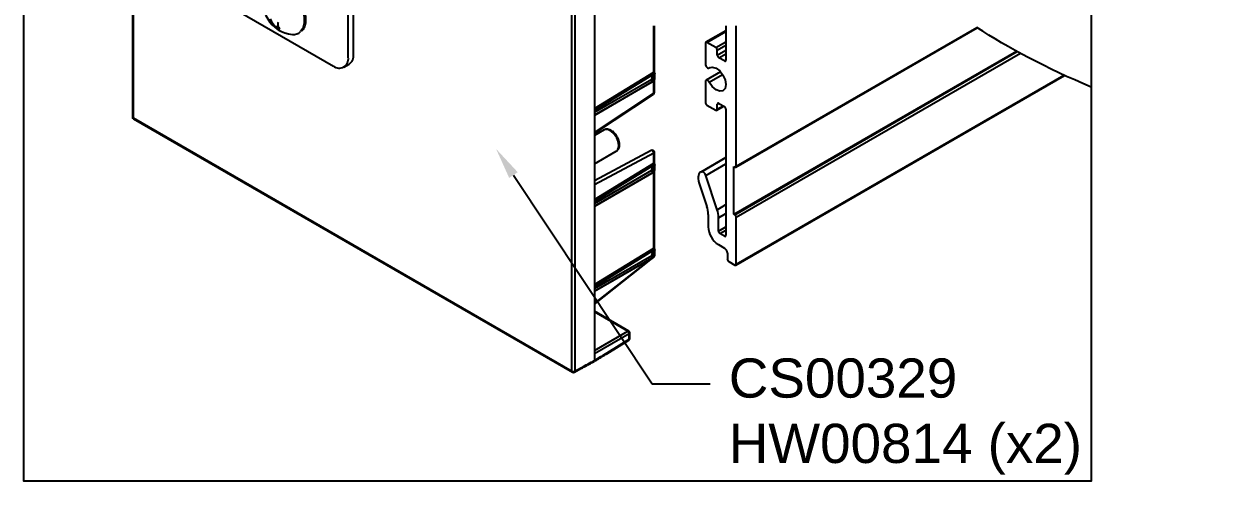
# Model space of a CAD drawing. Extents: x 0 to 5.69, y -5.96 to 0.
# Drawn here: x 0 to 5.69, y -5.96 to -3.76 of the extents above; entities that cross this region are included whole.
import ezdxf
from ezdxf import colors
from ezdxf.entities.mleader import LeaderData, LeaderLine
from ezdxf.math import Vec2, Vec3

# ---------------------------------------------------------------- set-up
doc = ezdxf.new("R2010")
doc.units = 0
doc.header["$LTSCALE"] = 0.5
doc.header["$MEASUREMENT"] = 0
for name, color, linetype in [('Dimension', 10, 'CONTINUOUS'), ('End Cap', 92, 'CONTINUOUS'), ('FAB DWG', 221, 'CONTINUOUS'), ('Hardware', 242, 'CONTINUOUS'), ('Housing', 150, 'CONTINUOUS')]:
    doc.layers.add(name, color=color, linetype=linetype)
doc.layers.add('Text-Unprinted', color=131, linetype='CONTINUOUS', plot=False)
doc.styles.get("Standard").update_dxf_attribs({"font": 'arial.ttf'})

msp = doc.modelspace()

# ---------------------------------------------------------------- linework, layer by layer
at = {"layer": 'Dimension', "transparency": 16777216}
msp.add_open_spline([(5.1168, -4.0688), (4.901, -3.977), (4.7199, -3.8811), (4.568, -3.7818)], degree=3, dxfattribs=at)
at = {"layer": 'End Cap', "transparency": 16777216}
for p, q in [((2.7358, -2.3651), (2.7358, -5.3472)), ((2.6277, -5.4304), (2.6277, -2.4194)), ((2.6417, -2.4194), (2.6417, -5.4305)), ((0.5208, -3.0383), (0.5208, -4.2118)), ((0.5238, -3.0402), (0.5238, -4.2158)), ((3.0199, -3.9962), (3.0199, -3.7751)), ((3.0227, -3.9922), (3.0227, -3.7751)), ((2.7358, -4.1705), (3.0199, -3.9962)), ((3.0178, -4.0073), (2.7358, -4.1803)), ((2.7358, -4.189), (3.0111, -4.0301)), ((3.0111, -4.0301), (3.0178, -4.0073)), ((3.0136, -4.0414), (3.0204, -4.035)), ((3.0232, -4.0128), (3.0164, -4.0356)), ((3.0164, -4.0356), (3.0232, -4.0292)), ((3.0224, -4.0338), (3.0212, -4.0347)), ((3.0227, -4.0932), (3.0227, -4.0347)), ((3.0252, -4.028), (3.0252, -4.0052)), ((3.0256, -4.0265), (3.0256, -4.0037)), ((3.0199, -4.0387), (2.7358, -4.2041)), ((2.7358, -4.202), (3.0118, -4.0427)), ((3.0199, -4.0972), (3.0199, -4.0387)), ((2.7358, -4.2855), (3.0199, -4.0972)), ((2.7358, -4.2887), (3.0182, -4.1016)), ((0.5238, -4.2158), (2.6277, -5.4304)), ((0.5258, -4.2204), (2.6298, -5.435)), ((2.7814, -4.2736), (2.7358, -4.2999)), ((3.008, -4.3721), (2.7358, -4.5171)), ((2.7358, -4.4362), (2.8404, -4.3758)), ((3.0199, -4.3849), (2.7358, -4.5363)), ((2.7358, -4.6074), (3.0199, -4.4332)), ((3.0199, -4.4332), (3.0199, -4.3849)), ((3.0227, -4.4291), (3.0227, -4.3809)), ((3.0178, -4.4442), (2.7358, -4.6172)), ((2.7358, -4.6259), (3.0111, -4.467)), ((3.0199, -4.4757), (2.7358, -4.641)), ((2.7358, -4.639), (3.0118, -4.4797)), ((3.0111, -4.467), (3.0178, -4.4442)), ((3.0136, -4.4783), (3.0204, -4.4719)), ((3.0232, -4.4497), (3.0164, -4.4725)), ((3.0164, -4.4725), (3.0232, -4.4661)), ((3.0199, -4.8414), (3.0199, -4.4757)), ((3.0224, -4.4707), (3.0212, -4.4716)), ((3.0227, -4.8374), (3.0227, -4.4716)), ((3.0252, -4.4649), (3.0252, -4.4422)), ((3.0256, -4.4634), (3.0256, -4.4407)), ((2.7358, -5.0157), (3.0199, -4.8414)), ((3.0178, -4.8525), (2.7358, -5.0255)), ((2.7358, -5.0342), (3.0111, -4.8753)), ((2.7358, -5.0472), (3.0118, -4.8879)), ((3.0063, -4.8951), (3.0186, -4.886)), ((3.0111, -4.8753), (3.0178, -4.8525)), ((3.0136, -4.8866), (3.0204, -4.8801)), ((3.0232, -4.8579), (3.0164, -4.8808)), ((3.0164, -4.8808), (3.0232, -4.8744)), ((3.0185, -4.8861), (3.0186, -4.886)), ((3.0224, -4.879), (3.0212, -4.8799)), ((3.0227, -4.8792), (3.0227, -4.8791)), ((3.0252, -4.8732), (3.0252, -4.8504)), ((3.0256, -4.8717), (3.0256, -4.8489)), ((2.7358, -5.1065), (3.0072, -4.8913)), ((3.0072, -4.8913), (2.7358, -5.0493)), ((2.7358, -5.1095), (3.0062, -4.8951)), ((2.9005, -5.2382), (2.7358, -5.1432)), ((2.8956, -5.2386), (2.7358, -5.1464)), ((2.7358, -5.3309), (2.8956, -5.2386)), ((2.9027, -5.2509), (2.7358, -5.3472)), ((2.7945, -5.3469), (2.9008, -5.2812)), ((2.7965, -5.3424), (2.9027, -5.2767)), ((2.9027, -5.2767), (2.9027, -5.2509)), ((2.9055, -5.2727), (2.9055, -5.2469)), ((2.7358, -5.3472), (2.7358, -5.3793)), ((2.6395, -5.4351), (2.6708, -5.4183)), ((2.6417, -5.4305), (2.673, -5.4136))]:
    msp.add_line(p, q, dxfattribs=at)
at = {"layer": 'End Cap', "transparency": 16777216, "flags": 128}
for points in [[(3.0118, -4.0427), (3.0122, -4.0424), (3.0131, -4.0414), (3.0136, -4.0399), (3.0138, -4.0382), (3.0136, -4.0362), (3.0131, -4.0341), (3.0122, -4.0321), (3.0111, -4.0301)], [(3.0256, -4.0037), (3.0255, -4.0045), (3.0252, -4.0052)], [(3.0252, -4.028), (3.0255, -4.0273), (3.0256, -4.0265)], [(2.8404, -4.3758), (2.8426, -4.3744), (2.8481, -4.3681), (2.8515, -4.3594), (2.8526, -4.3488), (2.8515, -4.3368), (2.8481, -4.3242), (2.8426, -4.3116), (2.8353, -4.2997), (2.8267, -4.2892), (2.8172, -4.2807), (2.8073, -4.2746), (2.7977, -4.2714), (2.7888, -4.2711), (2.7814, -4.2736)], [(3.0199, -4.3849), (3.0196, -4.3821), (3.0187, -4.3792), (3.0172, -4.3765), (3.0152, -4.3741), (3.013, -4.3725), (3.0107, -4.3717), (3.0087, -4.3718), (3.008, -4.3721)], [(3.0118, -4.4797), (3.0122, -4.4793), (3.0131, -4.4783), (3.0136, -4.4768), (3.0138, -4.4751), (3.0136, -4.4731), (3.0131, -4.4711), (3.0122, -4.469), (3.0111, -4.467)], [(3.0256, -4.4407), (3.0255, -4.4414), (3.0252, -4.4422)], [(3.0252, -4.4649), (3.0255, -4.4642), (3.0256, -4.4634)], [(3.0118, -4.8879), (3.0122, -4.8876), (3.0131, -4.8866), (3.0136, -4.8851), (3.0138, -4.8834), (3.0136, -4.8814), (3.0131, -4.8793), (3.0122, -4.8773), (3.0111, -4.8753)], [(3.0186, -4.886), (3.0194, -4.8851), (3.0199, -4.8829)], [(3.0256, -4.8489), (3.0255, -4.8497), (3.0252, -4.8504)], [(3.0252, -4.8732), (3.0255, -4.8725), (3.0256, -4.8717)], [(3.0072, -4.8913), (3.0071, -4.8937), (3.0062, -4.8951)]]:
    msp.add_lwpolyline(points, dxfattribs=at)
at = {"layer": 'End Cap', "transparency": 16777216}
for centre, radius, start, end in [((3.008, -4.0385), 0.00892, 18.8581, 69.7412), ((3.0073, -4.0348), 0.00911, 313.5557, 354.8185), ((3.0148, -4.0156), 0.00892, 18.8581, 69.7412), ((3.0178, -3.9918), 0.00495, 295.3879, 354.638), ((3.0178, -4.0343), 0.00495, 295.3901, 354.6131), ((3.0141, -4.0284), 0.00911, 313.5557, 354.8185), ((3.019, -3.9957), 0.00676, 289.4116, 325.9319), ((3.0187, -4.0093), 0.00764, 31.7761, 70.7864), ((3.0153, -4.0266), 0.00998, 306.2617, 352.0508), ((3.0156, -4.0265), 0.01, 313.488, 0), ((3.0156, -4.0037), 0.01, 0, 25.4301), ((3.0068, -4.0341), 0.01, 299.9973, 313.3517), ((3.0127, -4.0932), 0.01, 303.5389, 0), ((3.0178, -4.0928), 0.00495, 295.3879, 354.638), ((3.0155, -4.098), 0.00448, 307.7733, 10.0379), ((0.5308, -4.2118), 0.01, 180, 240.0027), ((0.5256, -4.2114), 0.0048, 184.1293, 247.1908), ((0.5285, -4.2164), 0.0048, 172.814, 235.8738), ((3.0127, -4.3809), 0.01, 0, 118.0458), ((3.0178, -4.3805), 0.00495, 295.3879, 354.638), ((3.0178, -4.4287), 0.00495, 295.3879, 354.638), ((3.008, -4.4754), 0.00892, 18.8581, 69.7412), ((3.0068, -4.471), 0.01, 299.9973, 313.3517), ((3.0073, -4.4717), 0.00911, 313.5557, 354.8185), ((3.0148, -4.4526), 0.00892, 18.8581, 69.7412), ((3.0178, -4.4712), 0.00496, 295.4227, 354.2285), ((3.0141, -4.4653), 0.00911, 313.5557, 354.8185), ((3.019, -4.4326), 0.00676, 289.4116, 325.9319), ((3.0187, -4.4462), 0.00764, 31.7761, 70.7864), ((3.0153, -4.4636), 0.00998, 306.2617, 352.0508), ((3.0156, -4.4634), 0.01, 313.488, 0), ((3.0156, -4.4407), 0.01, 0, 25.4301), ((3.008, -4.8837), 0.00892, 18.8581, 69.7412), ((3.0068, -4.8793), 0.01, 299.9973, 313.3517), ((3.0073, -4.88), 0.00911, 313.5557, 354.8185), ((3.0148, -4.8608), 0.00892, 18.8581, 69.7412), ((3.0128, -4.8779), 0.01, 304.8183, 353.2882), ((3.0178, -4.837), 0.00495, 295.3879, 354.638), ((3.0175, -4.8782), 0.00533, 297.2394, 348.6251), ((3.0141, -4.8735), 0.00911, 313.5557, 354.8185), ((3.019, -4.8409), 0.00676, 289.4116, 325.9319), ((3.0187, -4.8544), 0.00764, 31.7761, 70.7864), ((3.0153, -4.8718), 0.00998, 306.2617, 352.0508), ((3.0156, -4.8717), 0.01, 313.488, 0), ((3.0156, -4.8489), 0.01, 0, 25.4301), ((2.8984, -5.2427), 0.00495, 65.3602, 124.6041), ((2.8878, -5.2513), 0.0149, 1.7215, 58.2785), ((2.8955, -5.2469), 0.01, 0, 60.0027), ((2.8955, -5.2727), 0.01, 301.7291, 0), ((2.8978, -5.2773), 0.00494, 307.033, 6.4015), ((2.9006, -5.2464), 0.00495, 295.3879, 354.638), ((2.9006, -5.2722), 0.00495, 295.3879, 354.638), ((2.7915, -5.343), 0.00494, 307.0315, 6.4016), ((2.6348, -5.4167), 0.0154, 242.6565, 296.7662), ((2.6325, -5.431), 0.0048, 172.814, 235.8738), ((2.6348, -5.4263), 0.01, 240.0027, 298.2656), ((2.6369, -5.431), 0.00487, 302.6721, 6.5147), ((2.6682, -5.4142), 0.00487, 302.6721, 6.5147)]:
    msp.add_arc(centre, radius, start, end, dxfattribs=at)
for centre, major_axis, ratio, start_param, end_param in [((3.007, -4.0125), (0.0174, 0.0208), 0.197703, 5.129636, 5.398158), ((3.007, -4.0544), (0.0174, 0.02), 0.209458, 0.416942, 0.552552), ((3.0268, -4.0004), (-0.00477, 0.0088), 0.574367, 0.800429, 1.448322), ((3.0268, -4.0429), (-0.00497, 0.00868), 0.559977, 0.139434, 0.787326), ((3.0167, -4.014), (0.0091, 0.0285), 0.195013, 4.819739, 5.088261), ((3.0167, -4.0559), (0.009, 0.0278), 0.203621, 0.088417, 0.356939), ((3.0268, -4.4373), (-0.00477, 0.0088), 0.574367, 0.800429, 1.448322), ((3.007, -4.4495), (0.0174, 0.0208), 0.197703, 5.129636, 5.398158), ((3.007, -4.4913), (0.0174, 0.02), 0.209458, 0.416942, 0.552552), ((3.0268, -4.4798), (-0.00497, 0.00868), 0.559977, 0.139434, 0.787326), ((3.0167, -4.451), (0.0091, 0.0285), 0.195013, 4.819739, 5.088261), ((3.0167, -4.4928), (0.009, 0.0278), 0.203621, 0.088417, 0.356939), ((3.007, -4.8577), (0.0174, 0.0208), 0.197703, 5.129636, 5.398158), ((3.007, -4.8996), (0.0174, 0.02), 0.209458, 0.416942, 0.552552), ((3.0268, -4.8456), (-0.00477, 0.0088), 0.574367, 0.800429, 1.448322), ((3.0268, -4.8881), (-0.00497, 0.00868), 0.559977, 0.139434, 0.660762), ((3.0167, -4.8592), (0.0091, 0.0285), 0.195013, 4.819739, 5.088261), ((3.0167, -4.9011), (0.009, 0.0278), 0.203621, 0.088417, 0.356939), ((2.736, -1.3047), (2.4305, 4.3585), 0.567218, 3.918447, 3.935936), ((2.7357, -1.3048), (2.5612, 4.283), 0.587369, 3.918493, 3.935981)]:
    msp.add_ellipse(centre, major_axis=major_axis, ratio=ratio, start_param=start_param, end_param=end_param, dxfattribs=at)
for points, knots in [([(3.0246, -3.9994), (3.0243, -3.9988), (3.0235, -3.9969), (3.0228, -3.9942), (3.0227, -3.9928), (3.0227, -3.9922)], [0, 0, 0, 0, 0.253446, 0.693627, 1, 1, 1, 1]), ([(3.0227, -4.0347), (3.0227, -4.0343), (3.0228, -4.0334), (3.0228, -4.0333), (3.0229, -4.0333)], [0, 0, 0, 0, 0.416279, 1, 1, 1, 1]), ([(2.7618, -4.2849), (2.7599, -4.2856), (2.7531, -4.2881), (2.7444, -4.2907), (2.7378, -4.2921), (2.7358, -4.2925)], [0, 0, 0, 0, 0.2241888, 0.7692166, 1, 1, 1, 1]), ([(2.7559, -4.2883), (2.7539, -4.2892), (2.7471, -4.2924), (2.7405, -4.2948), (2.7358, -4.2965)], [0, 0, 0, 0, 0.2891888, 1, 1, 1, 1]), ([(2.8405, -4.3753), (2.8418, -4.3746), (2.8458, -4.3725), (2.8504, -4.3664), (2.8542, -4.3579), (2.8559, -4.3478), (2.8554, -4.3364), (2.8526, -4.3243), (2.8479, -4.3121), (2.8413, -4.3004), (2.8332, -4.29), (2.8241, -4.2812), (2.814, -4.2745), (2.804, -4.2706), (2.7944, -4.2696), (2.7869, -4.2706), (2.7833, -4.2729), (2.7821, -4.2737)], [0, 0, 0, 0, 0.034585, 0.100316, 0.166534, 0.236306, 0.30965, 0.384423, 0.459026, 0.533453, 0.608056, 0.683158, 0.759234, 0.836539, 0.903668, 0.967543, 1, 1, 1, 1]), ([(3.0246, -4.4364), (3.0243, -4.4357), (3.0235, -4.4338), (3.0228, -4.4311), (3.0227, -4.4297), (3.0227, -4.4291)], [0, 0, 0, 0, 0.253446, 0.693627, 1, 1, 1, 1]), ([(3.0227, -4.4716), (3.0227, -4.4713), (3.0228, -4.4703), (3.0228, -4.4702), (3.0229, -4.4702)], [0, 0, 0, 0, 0.416279, 1, 1, 1, 1]), ([(3.0246, -4.8446), (3.0243, -4.844), (3.0235, -4.8421), (3.0228, -4.8394), (3.0227, -4.838), (3.0227, -4.8374)], [0, 0, 0, 0, 0.253446, 0.693627, 1, 1, 1, 1]), ([(2.6708, -5.4183), (2.6761, -5.4155), (2.6972, -5.4041), (2.7183, -5.3924), (2.7341, -5.3836)], [0, 0, 0, 0, 0.250002, 1, 1, 1, 1]), ([(2.7334, -5.3841), (2.7385, -5.381), (2.7589, -5.3688), (2.7792, -5.3563), (2.7945, -5.3469)], [0, 0, 0, 0, 0.250002, 1, 1, 1, 1]), ([(2.7358, -5.3793), (2.7357, -5.3801), (2.7356, -5.3819), (2.7347, -5.3834), (2.7339, -5.3837), (2.7337, -5.3838)], [0, 0, 0, 0, 0.425063, 0.850125, 1, 1, 1, 1])]:
    msp.add_open_spline(points, degree=3, knots=knots, dxfattribs=at)
msp.add_open_spline([(3.0072, -4.8913), (3.0114, -4.8884), (3.0157, -4.8857), (3.0199, -4.8829)], degree=3, dxfattribs=at)
at = {"layer": 'Hardware', "transparency": 16777216}
for p, q in [((0.6274, -3.4723), (1.4848, -3.9673)), ((1.5555, -3.9265), (1.5555, -3.6764)), ((1.5809, -3.9118), (1.5809, -3.6617)), ((1.2177, -3.7731), (1.2082, -3.7822)), ((1.5348, -3.9722), (1.5601, -3.9576))]:
    msp.add_line(p, q, dxfattribs=at)
at = {"layer": 'Hardware', "transparency": 16777216, "flags": 128}
msp.add_lwpolyline([(1.1635, -3.6009), (1.1638, -3.6003), (1.178, -3.5821), (1.198, -3.5729), (1.2223, -3.5736), (1.2489, -3.584), (1.2756, -3.6033), (1.3003, -3.63), (1.3209, -3.6619), (1.3358, -3.6964), (1.3438, -3.7307), (1.3443, -3.762), (1.3371, -3.7878), (1.3274, -3.802)], dxfattribs=at)
at = {"layer": 'Hardware', "transparency": 16777216}
for centre, radius, start, end in [((1.3001, -3.6654), 0.151, 154.7008, 265.2938), ((1.3163, -3.6713), 0.1527, 207.3799, 217.559), ((1.2777, -3.718), 0.0945, 209.3252, 222.7108), ((1.2388, -3.7329), 0.0579, 238.1508, 259.0536), ((1.3152, -3.7731), 0.0973, 170.2394, 180.0597), ((1.2978, -3.7366), 0.0879, 204.5598, 217.2306), ((1.2933, -3.7686), 0.0477, 263.2253, 315.514), ((1.5333, -3.9179), 0.048, 304.0564, 7.2558), ((1.5124, -3.9335), 0.0437, 230.7967, 9.214)]:
    msp.add_arc(centre, radius, start, end, dxfattribs=at)
msp.add_open_spline([(1.3327, -3.7989), (1.336, -3.7955), (1.3445, -3.7869), (1.3514, -3.7659), (1.3538, -3.7384), (1.3494, -3.7071), (1.3384, -3.6749), (1.3272, -3.6513), (1.319, -3.6404), (1.3177, -3.6388)], degree=3, knots=[0, 0, 0, 0, 0.104674, 0.269376, 0.440841, 0.616589, 0.792647, 0.968367, 1, 1, 1, 1], dxfattribs=at)
at = {"layer": 'Housing', "transparency": 16777216}
for p, q in [((3.3657, -3.798), (3.2697, -3.8534)), ((3.2747, -3.8539), (3.3657, -3.8014)), ((3.3657, -3.7751), (3.3657, -3.939)), ((3.4129, -4.452), (4.5708, -3.7836)), ((3.415, -4.4475), (3.415, -3.7751)), ((3.415, -4.4475), (4.568, -3.7818)), ((3.2676, -3.858), (3.2676, -3.9577)), ((3.3175, -3.8787), (3.2747, -3.8539)), ((3.3175, -3.8787), (3.3657, -3.8509)), ((3.3246, -3.8909), (3.3657, -3.8672)), ((3.3246, -3.9153), (3.3246, -3.8909)), ((3.3246, -3.9153), (3.3657, -3.8916)), ((3.3317, -3.9276), (3.3657, -3.908)), ((3.4044, -4.6781), (4.7589, -3.8962)), ((3.4079, -4.6802), (4.7626, -3.8982)), ((3.415, -4.6924), (4.7771, -3.9061)), ((3.2857, -3.9768), (3.291, -3.9738)), ((3.2862, -3.9765), (3.2907, -3.9739)), ((3.3586, -3.9431), (3.3317, -3.9276)), ((3.3586, -3.9431), (3.3657, -3.939)), ((3.3404, -3.9952), (3.2707, -4.0354)), ((3.2862, -4.045), (3.35, -4.0081)), ((3.4129, -4.9224), (4.9894, -4.0123)), ((3.415, -4.9178), (4.9862, -4.0108)), ((3.2676, -4.0423), (3.2676, -4.142)), ((3.3246, -4.1505), (3.3317, -4.1464)), ((3.3246, -4.1749), (3.3246, -4.1505)), ((3.3317, -4.1464), (3.3586, -4.1619)), ((3.2747, -4.1542), (3.3175, -4.179)), ((3.3225, -4.1795), (3.3558, -4.1603)), ((3.3246, -4.1749), (3.3528, -4.1586)), ((3.3657, -4.1742), (3.3657, -4.7791)), ((3.3657, -4.4059), (3.245, -4.4755)), ((3.2481, -4.4741), (3.3657, -4.4062)), ((3.2699, -4.4924), (3.3657, -4.4371)), ((3.3235, -4.6563), (3.2699, -4.4924)), ((3.4044, -4.4495), (3.4079, -4.4515)), ((3.4044, -4.6781), (3.4044, -4.4495)), ((3.2366, -4.526), (3.274, -4.6404)), ((3.3235, -4.6563), (3.3657, -4.6319)), ((3.2806, -4.6787), (3.2806, -4.7382)), ((3.3301, -4.6946), (3.3657, -4.6741)), ((3.3301, -4.7586), (3.3301, -4.6946)), ((3.4079, -4.6802), (3.4044, -4.6781)), ((3.415, -4.9178), (3.415, -4.6924)), ((3.3301, -4.7586), (3.3657, -4.7381)), ((3.3372, -4.7708), (3.3657, -4.7544)), ((3.3586, -4.7831), (3.3372, -4.7708)), ((3.3301, -4.8239), (3.3584, -4.8402)), ((3.3586, -4.7831), (3.3657, -4.7791)), ((3.3726, -4.8647), (3.3726, -4.8933)), ((3.3796, -4.9055), (3.4079, -4.9219))]:
    msp.add_line(p, q, dxfattribs=at)
at = {"layer": 'Housing', "transparency": 16777216, "flags": 128}
for points in [[(3.2676, -3.9577), (3.2681, -3.9617), (3.2695, -3.9658), (3.2717, -3.9698), (3.2745, -3.9732), (3.2776, -3.9757), (3.2808, -3.9772), (3.2838, -3.9775), (3.2862, -3.9765)], [(3.2862, -3.9765), (3.3006, -3.9721), (3.3183, -3.977), (3.3362, -3.9907), (3.3516, -4.0107), (3.362, -4.0339), (3.3656, -4.0566), (3.362, -4.0751), (3.3516, -4.0863), (3.3362, -4.0886), (3.3183, -4.0814), (3.3006, -4.0661), (3.2862, -4.045)], [(3.2862, -4.045), (3.2838, -4.0412), (3.2808, -4.038), (3.2776, -4.0358), (3.2745, -4.0348), (3.2717, -4.035), (3.2695, -4.0364), (3.2681, -4.0389), (3.2676, -4.0423)], [(3.2481, -4.4741), (3.243, -4.4769), (3.2389, -4.481), (3.2357, -4.4863), (3.2336, -4.4928), (3.2327, -4.5002), (3.2328, -4.5084), (3.2342, -4.5171), (3.2366, -4.526)], [(3.2699, -4.4924), (3.2682, -4.4883), (3.2659, -4.4843), (3.2632, -4.4808), (3.2602, -4.4778), (3.257, -4.4755), (3.2538, -4.4741), (3.2508, -4.4737), (3.2481, -4.4741)]]:
    msp.add_lwpolyline(points, dxfattribs=at)
at = {"layer": 'Housing', "transparency": 16777216}
for centre, radius, start, end in [((3.2719, -3.8573), 0.00437, 50.7967, 189.214), ((3.3093, -3.8916), 0.0154, 2.6055, 57.3945), ((3.34, -3.9146), 0.0154, 182.6055, 237.3945), ((3.3613, -3.9397), 0.00437, 230.7967, 9.214), ((3.2829, -4.1413), 0.0154, 182.6055, 237.3945), ((3.3289, -4.1498), 0.00437, 50.7967, 189.214), ((3.3203, -4.1756), 0.00437, 230.7967, 9.214), ((3.3503, -4.1749), 0.0154, 2.6055, 57.3945), ((3.4107, -4.4482), 0.00437, 230.7967, 9.214), ((3.156, -4.6805), 0.1247, 0.8303, 18.7806), ((3.2055, -4.6964), 0.1247, 0.8303, 18.7806), ((3.3996, -4.6931), 0.0154, 2.6055, 57.3945), ((3.3881, -4.7333), 0.1076, 182.6055, 237.3945), ((3.3455, -4.7579), 0.0154, 182.6055, 237.3945), ((3.3613, -4.7798), 0.00437, 230.7967, 9.214), ((3.3419, -4.8661), 0.0307, 2.6055, 57.3945), ((3.3879, -4.8926), 0.0154, 182.6055, 237.3945), ((3.4107, -4.9185), 0.00437, 230.7967, 9.214)]:
    msp.add_arc(centre, radius, start, end, dxfattribs=at)
at = {"layer": 'Text-Unprinted', "ltscale": 0.5, "transparency": 16777216}
msp.add_lwpolyline([(0, 0), (5.1168, 0), (5.1168, -5.9588), (0, -5.9588)], close=True, dxfattribs=at)

# ---------------------------------------------------------------- leaders
at = {"layer": 'FAB DWG', "transparency": 16777216}
ml = msp.add_multileader_mtext('Standard', dxfattribs=at)
ml.set_content('CS00329\\PHW00814 (x2)', color=256)
ml.set_leader_properties()
ml.build(insert=Vec2(0, 0))
ml.multileader.update_dxf_attribs({"dogleg_length": 0.0922, "arrow_head_size": 0.15})
ctx = ml.context
ctx.base_point, ctx.char_height, ctx.arrow_head_size, ctx.landing_gap_size, ctx.plane_origin = Vec3(3.2897, -5.4912), 0.188, 0.15, 0.09, Vec3(8.4572, -5.0521)
notes = []
notes.append((ctx, [(1, (1, 1, 0), (3.0119, -5.4912), (1, 0), 0.2778, [(0, [(2.2643, -4.365)], 0, [])])]))
ctx.mtext.insert, ctx.mtext.width, ctx.mtext.defined_height, ctx.mtext.flow_direction = Vec3(3.3797, -5.3696), 2.307685, 0.426, 5
for ctx, leaders in notes:
    for number, flags, end, landing, length, lines in leaders:
        leader = LeaderData()
        leader.index, (leader.has_last_leader_line, leader.has_dogleg_vector, leader.attachment_direction) = number, flags
        leader.last_leader_point, leader.dogleg_vector, leader.dogleg_length = Vec3(end), Vec3(landing), length
        for number, points, colour, breaks in lines:
            line = LeaderLine()
            line.index, line.vertices, line.color, line.breaks = number, Vec3.list(points), colors.encode_raw_color(colour), breaks
            leader.lines.append(line)
        ctx.leaders.append(leader)

doc.saveas('drawing.dxf')
